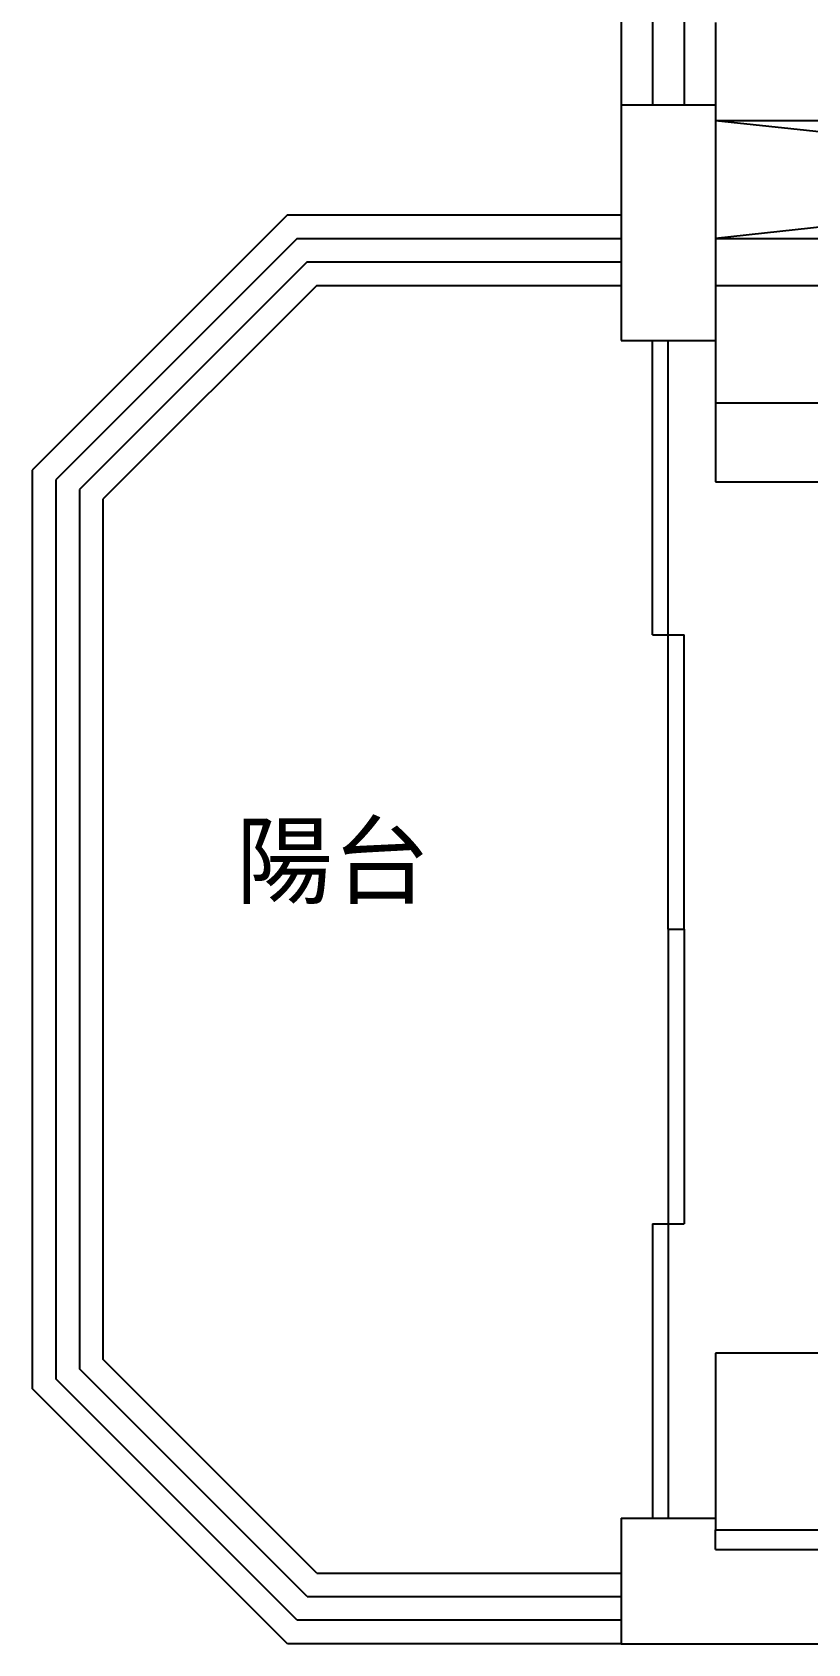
# Model space of a CAD drawing. Header units: centimetres. Extents: x 921 to 2601, y 2858 to 4336.
# Drawn here: x 921 to 1138.7, y 3173.7 to 3626.2 of the extents above; entities that cross this region are included whole.
import ezdxf

# ---------------------------------------------------------------- set-up
doc = ezdxf.new("R2010")
doc.units = ezdxf.units.CM
doc.layers.add('文字', color=7, linetype='Continuous')
doc.layers.add('結構', color=7, linetype='Continuous')
doc.styles.get("Standard").update_dxf_attribs({"font": 'arial.ttf'})

msp = doc.modelspace()

# ---------------------------------------------------------------- linework, layer by layer
at = {"layer": '結構'}
for p, q in [((1086.34, 3837.28), (1086.34, 3605.81)), ((1095.16, 3837.28), (1095.16, 3605.81)), ((1103.98, 3837.28), (1103.98, 3605.81)), ((1112.8, 3628.96), (1112.8, 3605.81)), ((1086.34, 3605.81), (1095.16, 3605.81)), ((1086.34, 3605.81), (1086.34, 3574.95)), ((1095.16, 3605.81), (1103.98, 3605.81)), ((1103.98, 3605.81), (1112.8, 3605.81)), ((1112.8, 3605.81), (1112.8, 3601.4)), ((1112.8, 3601.4), (1423.64, 3601.4)), ((1112.8, 3601.4), (1423.64, 3568.33)), ((1423.64, 3601.4), (1112.8, 3568.33)), ((1112.8, 3601.4), (1112.8, 3568.33)), ((992.68, 3574.95), (921.01, 3503.27)), ((992.68, 3574.95), (1086.34, 3574.95)), ((1086.34, 3574.95), (1086.34, 3568.33)), ((995.42, 3568.33), (927.62, 3500.53)), ((995.42, 3568.33), (1086.34, 3568.33)), ((1086.34, 3568.33), (1086.34, 3561.72)), ((1112.8, 3568.33), (1423.64, 3568.33)), ((1112.8, 3568.33), (1112.8, 3555.1)), ((998.16, 3561.72), (934.23, 3497.79)), ((998.16, 3561.72), (1086.34, 3561.72)), ((1086.34, 3561.72), (1086.34, 3555.1)), ((1000.9, 3555.1), (940.85, 3495.05)), ((1000.9, 3555.1), (1086.34, 3555.1)), ((1086.34, 3555.1), (1086.34, 3539.67)), ((1112.8, 3555.1), (1289.16, 3555.1)), ((1112.8, 3555.1), (1112.8, 3539.67)), ((1086.34, 3539.67), (1095.16, 3539.67)), ((1095.16, 3457), (1095.16, 3539.67)), ((1095.16, 3539.67), (1099.57, 3539.67)), ((1099.57, 3374.33), (1099.57, 3539.67)), ((1099.57, 3539.67), (1112.8, 3539.67)), ((1112.8, 3539.67), (1112.8, 3522.04)), ((1289.16, 3522.04), (1112.8, 3522.04)), ((1112.8, 3522.04), (1112.8, 3499.99)), ((921.01, 3503.27), (921.01, 3245.4)), ((927.62, 3500.53), (927.62, 3248.14)), ((934.23, 3497.79), (934.23, 3250.88)), ((1112.8, 3499.99), (1289.16, 3499.99)), ((940.85, 3495.05), (940.85, 3253.62)), ((1095.16, 3457), (1103.98, 3457)), ((1103.98, 3374.33), (1103.98, 3457)), ((1099.57, 3374.33), (1099.57, 3208.99)), ((1099.57, 3374.33), (1103.98, 3374.33)), ((1103.98, 3374.33), (1103.98, 3291.66)), ((1095.16, 3291.66), (1095.16, 3208.99)), ((1095.16, 3291.66), (1103.98, 3291.66)), ((1000.9, 3193.56), (940.85, 3253.62)), ((1185.27, 3255.29), (1112.8, 3255.29)), ((1112.8, 3255.29), (1112.8, 3224.43)), ((998.16, 3186.95), (934.23, 3250.88)), ((992.68, 3173.72), (921.01, 3245.4)), ((995.42, 3180.34), (927.62, 3248.14)), ((1112.8, 3224.43), (1112.8, 3208.99)), ((1086.34, 3208.99), (1095.16, 3208.99)), ((1086.34, 3208.99), (1086.34, 3193.56)), ((1095.16, 3208.99), (1099.57, 3208.99)), ((1099.57, 3208.99), (1112.8, 3208.99)), ((1112.8, 3208.99), (1112.8, 3205.69)), ((1112.8, 3200.18), (1112.8, 3205.69)), ((1112.8, 3205.69), (1185.27, 3205.69)), ((1112.8, 3200.18), (1383.68, 3200.18)), ((1000.9, 3193.56), (1086.34, 3193.56)), ((1086.34, 3193.56), (1086.34, 3186.95)), ((998.16, 3186.95), (1086.34, 3186.95)), ((1086.34, 3186.95), (1086.34, 3180.34)), ((1086.34, 3180.34), (995.42, 3180.34)), ((1086.34, 3180.34), (1086.34, 3173.72)), ((1086.34, 3173.72), (992.68, 3173.72)), ((1086.34, 3173.72), (1606.61, 3173.72))]:
    msp.add_line(p, q, dxfattribs=at)

# ---------------------------------------------------------------- texts
at = {"layer": '文字'}
msp.add_text('陽台', height=20, dxfattribs=at).set_placement((978.13, 3383.63))

doc.saveas('drawing.dxf')
